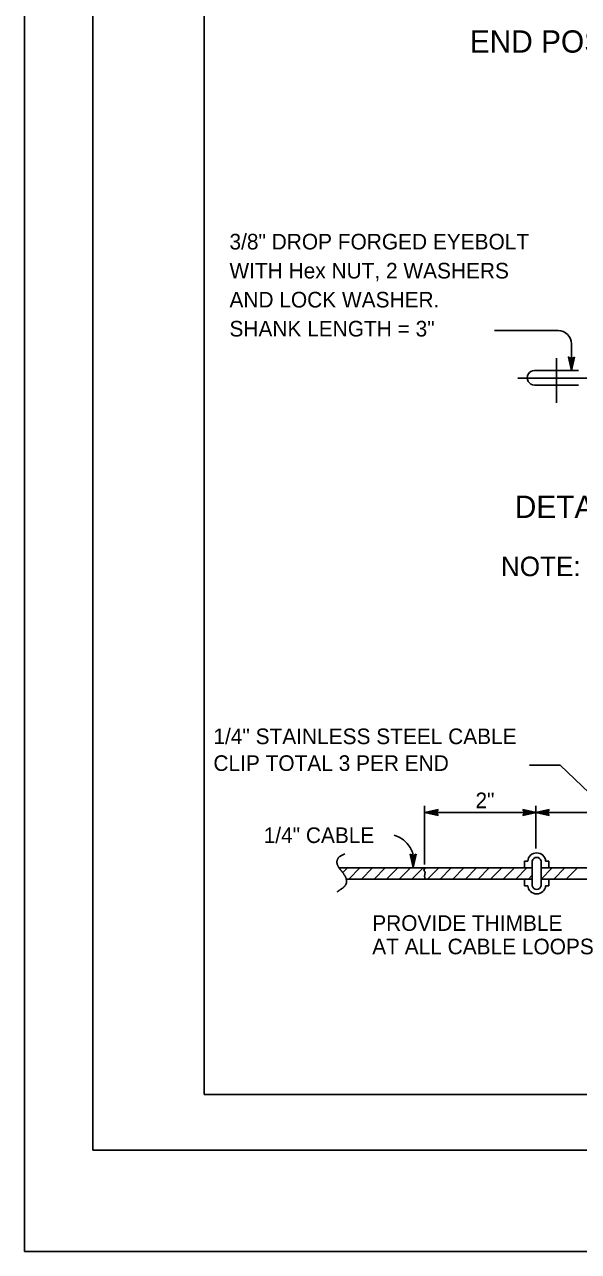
# Model space of a CAD drawing. Extents: x -894 to 866, y -476 to 714.
# Drawn here: x -894 to -646, y -476 to 73 of the extents above; entities that cross this region are included whole.
import ezdxf

# ---------------------------------------------------------------- set-up
doc = ezdxf.new("R2010")
doc.units = 0
for name, color, linetype in [('1 Control', 7, 'Continuous'), ('10 Sheet Format', 7, 'Continuous'), ('56 Stage 3 Anno', 7, 'Continuous'), ('57 Undefined', 7, 'Continuous'), ('59 Sndwall Anno', 7, 'Continuous'), ('60 Nongeo Data', 7, 'Continuous')]:
    doc.layers.add(name, color=color, linetype=linetype)

msp = doc.modelspace()

# ---------------------------------------------------------------- linework, layer by layer
at = {"layer": '1 Control'}
for p, q in [((-655.42, -96.14), (-655.42, -76.15)), ((-672.72, -85.06), (-586.72, -85.06))]:
    msp.add_line(p, q, dxfattribs=at)
at = {"layer": '10 Sheet Format'}
for p, q in [((-863.46, 668.96), (-863.46, -431.04)), ((-813.45, 643.96), (-813.45, -406.04)), ((-813.45, -406.04), (811.55, -406.04)), ((-863.46, -431.04), (836.55, -431.04))]:
    msp.add_line(p, q, dxfattribs=at)
for points in [[(-894.04, 713.56), (865.96, 713.56), (865.96, -476.44), (-894.04, -476.44)], [(-863.46, -431.04), (836.55, -431.04), (836.55, 668.96), (-863.46, 668.96)]]:
    msp.add_lwpolyline(points, close=True, dxfattribs=at)
at = {"layer": '56 Stage 3 Anno'}
for p, q in [((-683.25, -63.8), (-654.75, -63.8)), ((-648.75, -69.8), (-648.75, -81.66)), ((-650.08, -75.66), (-650.08, -75.66)), ((-647.41, -75.66), (-647.41, -75.66)), ((-648.75, -81.66), (-648.75, -81.66)), ((-667.6, -258.56), (-653.72, -258.56)), ((-653.72, -258.56), (-634.22, -277.25)), ((-714.61, -302.98), (-714.61, -276.82)), ((-714.51, -279.77), (-708.51, -278.44)), ((-714.51, -279.77), (-664.66, -279.77)), ((-708.51, -281.11), (-714.51, -279.77)), ((-714.51, -279.77), (-714.51, -279.77)), ((-708.73, -280.75), (-713.14, -279.77)), ((-713.12, -279.77), (-708.75, -278.8)), ((-711.75, -279.77), (-708.93, -279.15)), ((-708.97, -280.39), (-711.75, -279.77)), ((-710.37, -279.77), (-709.16, -279.5)), ((-709.14, -280.05), (-710.37, -279.77)), ((-708.51, -278.44), (-709.31, -279.77)), ((-709.31, -279.77), (-708.51, -281.11)), ((-708.51, -278.44), (-708.51, -278.44)), ((-669.71, -279.77), (-670.51, -278.43)), ((-670.51, -278.43), (-670.51, -278.43)), ((-670.51, -278.43), (-664.51, -279.77)), ((-664.51, -279.77), (-670.51, -281.1)), ((-670.51, -281.1), (-669.71, -279.77)), ((-670.3, -278.79), (-665.89, -279.77)), ((-665.91, -279.77), (-670.28, -280.74)), ((-667.28, -279.77), (-670.1, -280.39)), ((-670.06, -279.14), (-667.28, -279.77)), ((-669.89, -279.49), (-668.66, -279.77)), ((-668.66, -279.77), (-669.87, -280.03)), ((-664.66, -295.93), (-664.66, -276.82)), ((-664.66, -279.77), (-658.76, -278.46)), ((-664.66, -279.77), (-573.55, -279.77)), ((-664.66, -279.77), (-664.66, -279.77)), ((-658.76, -281.09), (-664.66, -279.77)), ((-664.51, -279.77), (-664.51, -279.77)), ((-663.3, -279.77), (-658.97, -280.74)), ((-658.97, -278.81), (-663.29, -279.77)), ((-661.94, -279.77), (-659.18, -279.16)), ((-659.17, -280.39), (-661.94, -279.77)), ((-659.39, -279.51), (-660.58, -279.77)), ((-660.58, -279.77), (-659.38, -280.04)), ((-658.76, -278.46), (-659.54, -279.77)), ((-659.54, -279.77), (-658.76, -281.09)), ((-658.76, -278.46), (-658.76, -278.46)), ((-708.51, -281.11), (-708.51, -281.11)), ((-670.51, -281.1), (-670.51, -281.1)), ((-658.76, -281.09), (-658.76, -281.09)), ((-719.7, -304.4), (-721.05, -298.41)), ((-721.05, -298.41), (-721.05, -298.41)), ((-721.05, -298.41), (-719.72, -299.2)), ((-719.71, -303.01), (-720.69, -298.64)), ((-719.71, -301.64), (-720.35, -298.82)), ((-719.71, -300.26), (-719.98, -299.05)), ((-719.72, -299.2), (-718.38, -298.4)), ((-719.1, -298.85), (-719.71, -301.64)), ((-719.44, -299.03), (-719.71, -300.26)), ((-718.38, -298.4), (-719.7, -304.4)), ((-718.74, -298.62), (-719.7, -303.02)), ((-718.38, -298.4), (-718.38, -298.4)), ((-719.7, -304.4), (-719.7, -304.4))]:
    msp.add_line(p, q, dxfattribs=at)
msp.add_lwpolyline([(-647.41, -75.66), (-648.75, -81.66), (-650.08, -75.66), (-649.72, -75.87), (-648.75, -80.27), (-647.76, -75.87), (-648.12, -76.08), (-648.74, -78.89), (-649.37, -76.08), (-649.01, -76.3), (-648.74, -77.51), (-648.47, -76.29), (-648.75, -76.46), (-650.08, -75.66), (-648.75, -76.46)], close=True, dxfattribs=at)
for centre, radius, start, end in [((-654.75, -69.8), 6, 0, 90), ((-731.51, -301.61), 12.14, 346.6837, 74.3814)]:
    msp.add_arc(centre, radius, start, end, dxfattribs=at)
at = {"layer": '59 Sndwall Anno'}
for p, q in [((-751.32, -306.63), (-749.24, -304.54)), ((-748.58, -309.54), (-743.58, -304.54)), ((-742.92, -309.54), (-737.92, -304.54)), ((-737.27, -309.54), (-732.27, -304.54)), ((-731.61, -309.54), (-726.61, -304.54)), ((-725.95, -309.54), (-720.95, -304.54)), ((-720.3, -309.54), (-715.3, -304.54)), ((-713.26, -309.54), (-708.26, -304.54)), ((-707.61, -309.54), (-702.61, -304.54)), ((-701.95, -309.54), (-696.95, -304.54)), ((-696.29, -309.54), (-691.29, -304.54)), ((-690.64, -309.54), (-685.64, -304.54)), ((-684.98, -309.54), (-679.98, -304.54)), ((-679.32, -309.54), (-674.32, -304.54)), ((-673.67, -309.54), (-668.67, -304.54)), ((-668.01, -309.54), (-666.32, -307.85)), ((-662.35, -309.54), (-657.35, -304.54)), ((-656.69, -309.54), (-651.69, -304.54)), ((-651.04, -309.54), (-646.04, -304.54))]:
    msp.add_line(p, q, dxfattribs=at)
at = {"layer": '60 Nongeo Data'}
for p, q in [((-665.27, -81.66), (-645.57, -81.66)), ((-665.27, -88.22), (-645.57, -88.22)), ((-669.82, -301.54), (-669.82, -304.54)), ((-669.82, -301.54), (-668.33, -301.54)), ((-666.32, -301.54), (-666.32, -312.54)), ((-662.32, -301.54), (-662.32, -312.54)), ((-660.31, -301.54), (-658.82, -301.54)), ((-658.82, -301.54), (-658.82, -304.54)), ((-752.85, -304.54), (-666.32, -304.54)), ((-662.32, -304.54), (-637.32, -304.54)), ((-749.76, -309.54), (-666.32, -309.54)), ((-669.82, -309.54), (-669.82, -312.54)), ((-669.82, -312.54), (-668.33, -312.54)), ((-662.32, -309.54), (-637.32, -309.54)), ((-660.31, -312.54), (-658.82, -312.54)), ((-658.82, -309.54), (-658.82, -312.54))]:
    msp.add_line(p, q, dxfattribs=at)
msp.add_lwpolyline([(-714.36, -309.54), (-714.58, -308.28), (-714.36, -306.65), (-714.88, -305.49), (-714.41, -304.54)], dxfattribs=at)
for centre, radius, start, end in [((-665.27, -84.94), 3.28, 89.9989, 270.0011), ((-665.27, -84.94), 3.28, 89.9989, 270.0011), ((-664.32, -301.87), 4.03, 4.6507, 175.3493), ((-664.32, -301.87), 2.03, 9.2709, 170.7291), ((-664.32, -312.21), 4.03, 184.6507, 355.3493), ((-664.32, -312.21), 2.03, 189.2709, 350.7291)]:
    msp.add_arc(centre, radius, start, end, dxfattribs=at)
msp.add_open_spline([(-750.34, -298.25), (-752.66, -299.17), (-753.93, -301.03), (-753.93, -302.77), (-753, -304.62), (-751.85, -305.9), (-750.11, -308.33), (-749.53, -310.18), (-749.76, -311.92), (-750.45, -312.73), (-751.15, -313.55), (-752.66, -314.36), (-753.81, -315.4)], degree=2, dxfattribs=at)

# ---------------------------------------------------------------- texts
at = {"layer": '57 Undefined'}
for s, height, p in [('END POST', 10, (-694.31, 60.75)), ('3/8" DROP FORGED EYEBOLT', 7, (-802.11, -27.44)), ('WITH Hex NUT, 2 WASHERS', 7, (-802.11, -40.44)), ('AND LOCK WASHER.', 7, (-802.11, -53.44)), ('SHANK LENGTH = 3"', 7, (-802.11, -66.44)), ('DETAIL A', 10, (-674.12, -147.76)), ('NOTE:', 8.75, (-680.35, -173.83)), ('1/4" STAINLESS STEEL CABLE', 7, (-809.32, -249.11)), ('CLIP TOTAL 3 PER END', 7, (-809.32, -261.11)), ('2"', 7, (-691.78, -277.8)), ('1/4" CABLE', 7, (-786.77, -293.42)), ('PROVIDE THIMBLE ', 7, (-738.08, -332.78)), ('AT ALL CABLE LOOPS', 7, (-738.08, -343.28))]:
    msp.add_text(s, height=height, dxfattribs=at).set_placement(p)

doc.saveas('drawing.dxf')
